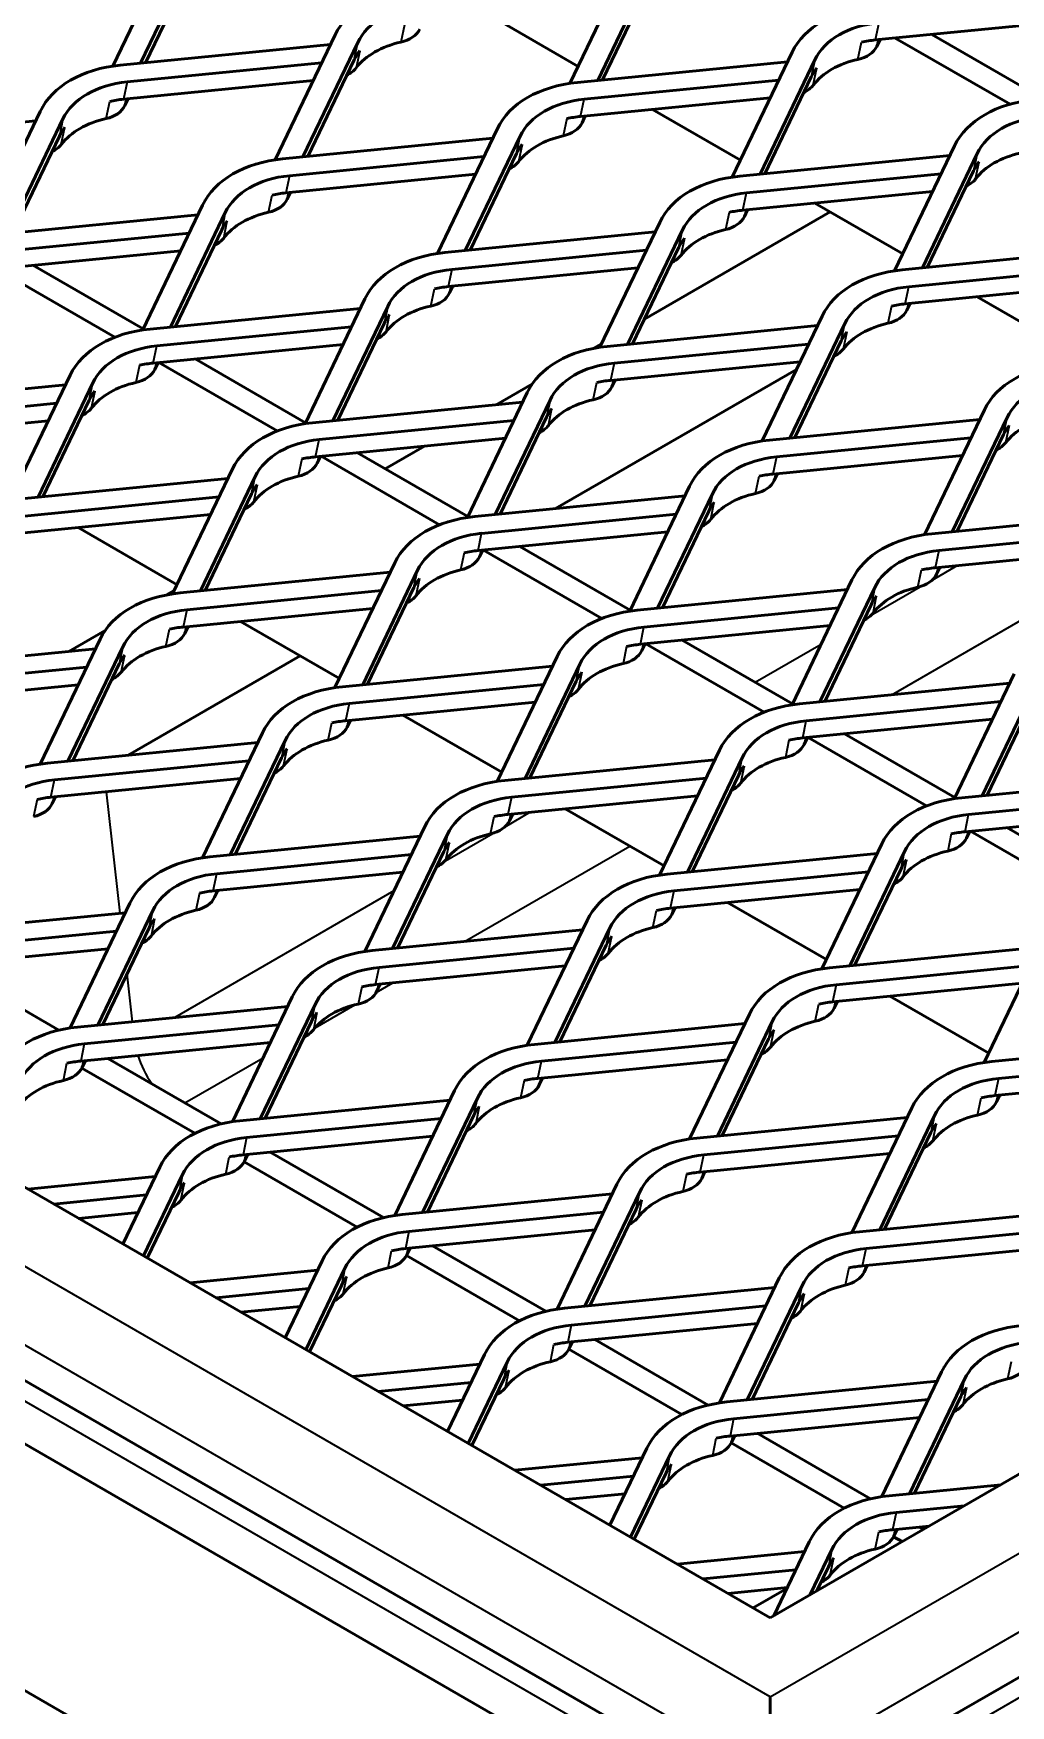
# Model space of a CAD drawing. Header units: millimetres. Extents: x 0 to 1485, y 0 to 1050.
# Drawn here: x 964.6 to 1045.4, y 201 to 339.4 of the extents above; entities that cross this region are included whole.
import ezdxf

# ---------------------------------------------------------------- set-up
doc = ezdxf.new("R2010")
doc.units = ezdxf.units.MM
doc.header["$LTSCALE"] = 2.5
doc.layers.add('Sichtbar (ISO)', color=7, linetype='Continuous', lineweight=50)
doc.layers.add('Sichtbar schmal (ISO)', color=7, linetype='Continuous', lineweight=35)

msp = doc.modelspace()

# ---------------------------------------------------------------- linework, layer by layer
at = {"layer": 'Sichtbar (ISO)'}
for p, q in [((1025.5465, 208.2974), (1414.4553, 432.8339)), ((1437.9654, 429.5969), (1026.2536, 191.8951)), ((1025.5465, 208.2974), (779.4734, 350.3678)), ((744.118, 349.5513), (1026.9607, 186.2519)), ((1026.2536, 191.8951), (755.9633, 347.9473)), ((971.137, 336.7168), (976.0916, 347.054)), ((977.9755, 346.4274), (973.4372, 336.9587)), ((973.8412, 336.9985), (977.6777, 345.0029)), ((1013.9218, 345.6251), (1008.9672, 335.2879)), ((1011.2674, 335.5298), (1015.8057, 344.9985)), ((1011.6715, 335.5696), (1015.5079, 343.574)), ((1009.6392, 336.6899), (1002.3633, 340.8907)), ((984.572, 328.9601), (989.5267, 339.2973)), ((1034.2413, 338.8762), (1049.9426, 340.421)), ((1047.1448, 334.5837), (1038.9137, 339.3359)), ((989.1465, 338.5042), (971.7543, 336.7931)), ((991.4105, 338.6706), (986.8722, 329.202)), ((1027.3569, 337.8684), (1022.4023, 327.5312)), ((1034.3668, 338.3509), (1034.6373, 338.9152)), ((1035.893, 339.0387), (1045.3874, 333.5571)), ((972.3136, 335.4018), (988.419, 336.9862)), ((987.2763, 329.2417), (991.1128, 337.2461)), ((1009.5846, 335.3643), (1026.9768, 337.0753)), ((1024.7024, 327.7731), (1029.2407, 337.2418)), ((972.0159, 333.9773), (987.7172, 335.522)), ((1026.2492, 335.5574), (1010.1438, 333.9729)), ((1025.1065, 327.8129), (1028.943, 335.8173)), ((972.1414, 333.4519), (972.4119, 334.0162)), ((1009.8461, 332.5484), (1025.5474, 334.0931)), ((947.3592, 330.4653), (964.7514, 332.1764)), ((965.1315, 332.9694), (960.1769, 322.6322)), ((962.477, 322.8741), (967.0153, 332.3428)), ((1009.9716, 332.0231), (1010.2421, 332.5873)), ((1023.0743, 328.9332), (1015.7983, 333.134)), ((962.8811, 322.9139), (966.7176, 330.9183)), ((1002.5816, 330.7475), (985.1894, 329.0364)), ((998.0071, 321.2033), (1002.9617, 331.5406)), ((1004.8455, 330.9139), (1000.3072, 321.4453)), ((1000.7113, 321.485), (1004.5478, 329.4894)), ((1040.7919, 330.1117), (1035.8373, 319.7745)), ((1038.1374, 320.0164), (1042.6757, 329.4851)), ((1026.9607, 165.8395), (744.118, 329.1389)), ((985.7486, 327.645), (1001.854, 329.2295)), ((1023.0196, 327.6076), (1040.4118, 329.3186)), ((1038.5415, 320.0562), (1042.378, 328.0606)), ((985.4509, 326.2205), (1001.1522, 327.7653)), ((1039.6842, 327.8006), (1023.5788, 326.2162)), ((978.5665, 325.2127), (973.6119, 314.8755)), ((985.5764, 325.6952), (985.8469, 326.2595)), ((1023.2811, 324.7917), (1038.9824, 326.3364)), ((1036.5093, 321.1765), (1029.2334, 325.3773)), ((960.7942, 322.7086), (978.1864, 324.4197)), ((975.912, 315.1174), (980.4503, 324.5861)), ((1030.4963, 324.6481), (1015.1272, 315.7748)), ((1023.4066, 324.2664), (1023.6771, 324.8306)), ((977.4588, 322.9017), (961.3534, 321.3172)), ((976.3161, 315.1572), (980.1526, 323.1616)), ((1016.0166, 322.9908), (998.6244, 321.2797)), ((1011.4421, 313.4466), (1016.3967, 323.7839)), ((1018.2806, 323.1572), (1013.7422, 313.6886)), ((961.0557, 319.8927), (976.757, 321.4374)), ((999.1837, 319.8883), (1015.289, 321.4728)), ((1014.1463, 313.7283), (1017.9828, 321.7327)), ((1036.4546, 319.8508), (1053.8468, 321.5619)), ((961.4991, 319.9363), (971.3064, 314.274)), ((973.6527, 314.9607), (964.5199, 320.2335)), ((998.8859, 318.4638), (1014.5872, 320.0085)), ((1053.1192, 320.0439), (1037.0139, 318.4595)), ((999.0115, 317.9385), (999.2819, 318.5028)), ((1036.7161, 317.035), (1052.4174, 318.5797)), ((992.0015, 317.456), (987.0469, 307.1188)), ((1036.8417, 316.5096), (1037.1121, 317.0739)), ((1037.0876, 317.0226), (1037.1896, 317.0815)), ((1049.9443, 313.4198), (1042.6684, 317.6205)), ((974.2292, 314.9519), (991.6214, 316.6629)), ((989.3471, 307.3607), (993.8854, 316.8294)), ((1024.8771, 305.6899), (1029.8317, 316.0271)), ((990.8938, 315.1449), (974.7885, 313.5605)), ((989.7511, 307.4005), (993.5876, 315.4049)), ((1029.4516, 315.2341), (1012.0594, 313.523)), ((1031.7156, 315.4005), (1027.1773, 305.9318)), ((974.4907, 312.136), (990.192, 313.6807)), ((1011.575, 313.7239), (1010.9483, 313.3621)), ((1012.6187, 312.1316), (1028.7241, 313.7161)), ((1027.5814, 305.9716), (1031.4179, 313.976)), ((974.6163, 311.6107), (974.8867, 312.1749)), ((974.9341, 312.1796), (984.7414, 306.5173)), ((987.0877, 307.2039), (977.9549, 312.4768)), ((1007.767, 300.0944), (1027.7154, 311.6116)), ((1012.321, 310.7071), (1028.0222, 312.2518)), ((967.2262, 310.3351), (949.834, 308.624)), ((962.6517, 300.7909), (967.6064, 311.1282)), ((969.4902, 310.5015), (964.9519, 301.0329)), ((1005.8628, 310.426), (1002.8555, 308.6897)), ((1012.4465, 310.1818), (1012.7169, 310.7461)), ((950.3933, 307.2326), (966.4987, 308.8171)), ((965.356, 301.0726), (969.1925, 309.077)), ((987.6642, 307.1951), (1005.0564, 308.9062)), ((1005.4366, 309.6993), (1000.482, 299.3621)), ((1002.7821, 299.604), (1007.3204, 309.0726)), ((950.0956, 305.8081), (965.7969, 307.3528)), ((1004.3289, 307.3882), (988.2235, 305.8038)), ((1003.1862, 299.6437), (1007.0227, 307.6481)), ((1042.8867, 307.4773), (1025.4945, 305.7663)), ((1038.3122, 297.9332), (1043.2668, 308.2704)), ((1045.1506, 307.6438), (1040.6123, 298.1751)), ((987.9258, 304.3793), (1003.6271, 305.924)), ((1026.0537, 304.3749), (1042.1591, 305.9594)), ((1041.0164, 298.2149), (1044.8529, 306.2193)), ((1000.5228, 299.4472), (991.3899, 304.7201)), ((996.9227, 305.2644), (993.6849, 303.3951)), ((1025.756, 302.9504), (1041.4573, 304.4951)), ((976.0868, 293.0342), (981.0414, 303.3714)), ((988.0513, 303.8539), (988.3218, 304.4182)), ((988.3691, 304.4229), (998.1765, 298.7606)), ((980.6613, 302.5784), (963.2691, 300.8673)), ((982.9252, 302.7448), (978.3869, 293.2761)), ((1018.8716, 301.9426), (1013.917, 291.6053)), ((1025.8815, 302.4251), (1026.152, 302.9893)), ((963.8283, 299.4759), (979.9337, 301.0604)), ((978.791, 293.3159), (982.6275, 301.3203)), ((1001.0993, 299.4384), (1018.4915, 301.1495)), ((1016.2171, 291.8473), (1020.7554, 301.3159)), ((963.5306, 298.0514), (979.2319, 299.5961)), ((1017.7639, 299.6315), (1001.6585, 298.047)), ((1016.6212, 291.887), (1020.4577, 299.8914)), ((1056.3217, 299.7206), (1038.9295, 298.0096)), ((976.4522, 293.7967), (968.2745, 298.5181)), ((1001.3608, 296.6225), (1017.0621, 298.1673)), ((1039.4887, 296.6182), (1055.5941, 298.2026)), ((1001.4863, 296.0972), (1001.7568, 296.6615)), ((1001.8042, 296.6662), (1011.6115, 291.0039)), ((1013.9578, 291.6905), (1004.825, 296.9633)), ((1039.191, 295.1937), (1054.8923, 296.7384)), ((994.0963, 294.8216), (976.7041, 293.1106)), ((989.5218, 285.2775), (994.4764, 295.6147)), ((996.3602, 294.9881), (991.8219, 285.5194)), ((1039.3166, 294.6684), (1039.587, 295.2326)), ((992.226, 285.5592), (996.0625, 293.5636)), ((1014.5343, 291.6817), (1031.9265, 293.3928)), ((1032.3066, 294.1858), (1027.352, 283.8486)), ((1029.6521, 284.0906), (1034.1905, 293.5592)), ((976.2197, 293.3115), (975.5929, 292.9497)), ((977.2633, 291.7192), (993.3687, 293.3037)), ((1030.0562, 284.1303), (1033.8927, 292.1347)), ((976.9656, 290.2947), (992.6669, 291.8394)), ((989.8873, 286.04), (981.7096, 290.7614)), ((1031.1989, 291.8748), (1015.0936, 290.2903)), ((970.0812, 289.2869), (965.1266, 278.9496)), ((970.5075, 290.0136), (967.5001, 288.2773)), ((977.0912, 289.7694), (977.3616, 290.3336)), ((1014.7958, 288.8658), (1030.4971, 290.4105)), ((952.3089, 286.7827), (969.7011, 288.4938)), ((967.4268, 279.1916), (971.9651, 288.6602)), ((972.4117, 279.682), (986.6557, 287.9058)), ((1002.9568, 277.5208), (1007.9114, 287.858)), ((1014.9214, 288.3405), (1015.1918, 288.9048)), ((1015.2392, 288.9094), (1025.0465, 283.2472)), ((1027.3928, 283.9338), (1018.26, 289.2066)), ((968.9735, 286.9758), (952.8682, 285.3913)), ((967.8308, 279.2313), (971.6673, 287.2357)), ((1007.5313, 287.0649), (990.1391, 285.3539)), ((1009.7953, 287.2314), (1005.257, 277.7627)), ((952.5704, 283.9668), (968.2717, 285.5116)), ((990.6984, 283.9625), (1006.8038, 285.5469)), ((1005.6611, 277.8025), (1009.4975, 285.8069)), ((1027.9693, 283.925), (1045.3615, 285.6361)), ((1045.7417, 286.4291), (1040.787, 276.0919)), ((1043.0872, 276.3338), (1047.6255, 285.8025)), ((990.4006, 282.538), (1006.1019, 284.0827)), ((1044.634, 284.1181), (1028.5286, 282.5336)), ((1043.4913, 276.3736), (1047.3278, 284.378)), ((990.5262, 282.0127), (990.7966, 282.5769)), ((1003.3223, 278.2833), (995.1446, 283.0047)), ((1028.2309, 281.1091), (1043.9321, 282.6538)), ((983.5163, 281.5302), (978.5616, 271.1929)), ((1028.3564, 280.5838), (1028.6268, 281.1481)), ((1028.6742, 281.1527), (1038.4816, 275.4905)), ((1040.8279, 276.1771), (1031.695, 281.4499)), ((965.7439, 279.026), (983.1361, 280.7371)), ((980.8618, 271.4349), (985.4001, 280.9035)), ((1016.3919, 269.7641), (1021.3465, 280.1013)), ((982.4086, 279.2191), (966.3032, 277.6346)), ((981.2659, 271.4746), (985.1024, 279.479)), ((1020.9664, 279.3082), (1003.5741, 277.5971)), ((1023.2303, 279.4746), (1018.692, 270.006)), ((966.0055, 276.2101), (981.7068, 277.7548)), ((1004.1334, 276.2058), (1020.2388, 277.7902)), ((1019.0961, 270.0457), (1022.9326, 278.0501)), ((1041.4044, 276.1683), (1058.7966, 277.8793)), ((966.131, 275.6848), (966.4015, 276.2491)), ((1003.8357, 274.7813), (1019.537, 276.326)), ((1058.069, 276.3614), (1041.9636, 274.7769)), ((1003.9612, 274.2559), (1004.2317, 274.8202)), ((1016.7573, 270.5266), (1008.5796, 275.248)), ((1041.6659, 273.3524), (1057.3672, 274.8971)), ((979.179, 271.2693), (996.5712, 272.9804)), ((996.9513, 273.7734), (991.9967, 263.4362)), ((994.2968, 263.6781), (998.8351, 273.1468)), ((1041.7914, 272.8271), (1042.0619, 273.3913)), ((1042.1093, 273.396), (1051.9166, 267.7337)), ((1054.2629, 268.4203), (1045.1301, 273.6932)), ((995.8436, 271.4624), (979.7382, 269.8779)), ((994.7009, 263.7179), (998.5374, 271.7223)), ((1034.4014, 271.5515), (1017.0092, 269.8404)), ((1029.8269, 262.0073), (1034.7815, 272.3446)), ((1036.6653, 271.7179), (1032.127, 262.2493)), ((979.4405, 268.4534), (995.1418, 269.9981)), ((1017.5684, 268.449), (1033.6738, 270.0335)), ((1032.5311, 262.289), (1036.3676, 270.2934)), ((979.566, 267.9281), (979.8365, 268.4924)), ((1017.2707, 267.0245), (1032.972, 268.5693)), ((967.6015, 257.1084), (972.5561, 267.4456)), ((1030.1924, 262.7699), (1022.0146, 267.4913)), ((972.176, 266.6525), (954.7838, 264.9414)), ((974.4399, 266.8189), (969.9016, 257.3503)), ((1010.3863, 266.0167), (1005.4317, 255.6795)), ((1017.3962, 266.4992), (1017.6667, 267.0635)), ((955.343, 263.5501), (971.4484, 265.1345)), ((970.3057, 257.39), (974.1422, 265.3944)), ((992.614, 263.5126), (1010.0062, 265.2236)), ((1007.7318, 255.9214), (1012.2701, 265.3901)), ((1043.2619, 254.2506), (1048.2165, 264.5878)), ((955.0453, 262.1256), (970.7466, 263.6703)), ((1009.2786, 263.7057), (993.1732, 262.1212)), ((1008.1359, 255.9612), (1011.9724, 263.9656)), ((1047.8364, 263.7948), (1030.4442, 262.0837)), ((966.68, 256.9326), (957.3012, 262.3475)), ((992.8755, 260.6967), (1008.5768, 262.2414)), ((1031.0035, 260.6923), (1047.1088, 262.2768)), ((993.0011, 260.1714), (993.2715, 260.7356)), ((1030.7057, 259.2678), (1046.407, 260.8125)), ((985.611, 258.8958), (968.2188, 257.1847)), ((981.0365, 249.3516), (985.9911, 259.6889)), ((987.875, 259.0622), (983.3367, 249.5936)), ((1030.8313, 258.7425), (1031.1017, 259.3068)), ((1043.6274, 255.0131), (1035.4497, 259.7345)), ((983.7407, 249.6333), (987.5772, 257.6377)), ((1006.049, 255.7559), (1023.4412, 257.4669)), ((1023.8213, 258.26), (1018.8667, 247.9228)), ((1021.1669, 248.1647), (1025.7052, 257.6334)), ((968.7781, 255.7933), (984.8834, 257.3778)), ((1021.571, 248.2045), (1025.4074, 256.2089)), ((1061.2714, 256.0381), (1043.8792, 254.327)), ((968.4803, 254.3688), (984.1816, 255.9136)), ((1022.7137, 255.9489), (1006.6083, 254.3645)), ((968.5809, 253.7939), (977.9326, 248.3947)), ((968.6059, 253.8435), (968.8763, 254.4078)), ((980.1151, 249.1759), (970.7362, 254.5908)), ((1006.3105, 252.94), (1022.0118, 254.4847)), ((1044.4385, 252.9356), (1060.5439, 254.5201)), ((994.4715, 241.5949), (999.4262, 251.9322)), ((1006.4361, 252.4147), (1006.7065, 252.9789)), ((1044.1408, 251.5111), (1059.8421, 253.0558)), ((999.046, 251.1391), (981.6538, 249.428)), ((1001.31, 251.3055), (996.7717, 241.8369)), ((1037.2564, 250.5033), (1032.3018, 240.1661)), ((1044.2663, 250.9858), (1044.5368, 251.5501)), ((982.2131, 248.0366), (998.3185, 249.6211)), ((997.1758, 241.8766), (1001.0123, 249.881)), ((1019.484, 247.9991), (1036.8763, 249.7102)), ((1034.6019, 240.408), (1039.1402, 249.8766)), ((981.9154, 246.6121), (997.6167, 248.1568)), ((1036.1487, 248.1922), (1020.0433, 246.6078)), ((1035.006, 240.4477), (1038.8425, 248.4521)), ((982.0409, 246.0868), (982.3114, 246.6511)), ((993.5501, 241.4192), (984.1712, 246.8341)), ((1019.7456, 245.1833), (1035.4469, 246.728)), ((975.031, 245.6043), (971.9744, 239.2272)), ((973.6852, 238.2395), (976.9148, 244.9777)), ((982.0159, 246.0372), (991.3676, 240.638)), ((1019.8711, 244.6579), (1020.1416, 245.2222)), ((964.1004, 243.7733), (974.6509, 244.8112)), ((1007.9066, 233.8382), (1012.8612, 244.1754)), ((973.9233, 243.2932), (966.241, 242.5374)), ((973.9868, 238.0654), (976.6171, 243.5532)), ((1012.4811, 243.3824), (995.0889, 241.6713)), ((1014.745, 243.5488), (1010.2067, 234.0801)), ((968.3057, 241.3454), (973.2215, 241.829)), ((995.6481, 240.2799), (1011.7535, 241.8644)), ((1010.6108, 234.1199), (1014.4473, 242.1243)), ((1032.9191, 240.2424), (1050.3113, 241.9535)), ((995.3504, 238.8554), (1011.0517, 240.4001)), ((1049.5837, 240.4355), (1033.4783, 238.851)), ((995.451, 238.2804), (1004.8026, 232.8813)), ((995.4759, 238.3301), (995.7464, 238.8944)), ((1006.9851, 233.6624), (997.6062, 239.0773)), ((1033.1806, 237.4265), (1048.8819, 238.9713)), ((977.5355, 236.0166), (988.0859, 237.0545)), ((988.466, 237.8476), (985.4095, 231.4705)), ((987.1202, 230.4828), (990.3498, 237.2209)), ((1033.3061, 236.9012), (1033.5766, 237.4655)), ((987.3583, 235.5365), (979.676, 234.7807)), ((987.4218, 230.3087), (990.0521, 235.7964)), ((1025.9161, 235.6256), (1008.5239, 233.9146)), ((1021.3416, 226.0815), (1026.2962, 236.4187)), ((1028.18, 235.7921), (1023.6417, 226.3234)), ((981.7407, 233.5887), (986.6565, 234.0723)), ((1009.0832, 232.5232), (1025.1885, 234.1077)), ((1024.0458, 226.3632), (1027.8823, 234.3676)), ((1008.7854, 231.0987), (1024.4867, 232.6434)), ((1008.911, 230.5734), (1009.1814, 231.1376)), ((1020.4202, 225.9057), (1011.0413, 231.3206)), ((1001.901, 230.0909), (998.8445, 223.7138)), ((1008.886, 230.5237), (1018.2377, 225.1245)), ((990.9705, 228.2598), (1001.5209, 229.2978)), ((1000.5553, 222.7261), (1003.7849, 229.4642)), ((1034.7766, 218.3248), (1039.7312, 228.662)), ((1000.7933, 227.7798), (993.111, 227.024)), ((1000.8569, 222.5519), (1003.4871, 228.0397)), ((1039.3511, 227.8689), (1021.9589, 226.1579)), ((1041.6151, 228.0354), (1037.0768, 218.5667)), ((995.1758, 225.8319), (1000.0915, 226.3156)), ((1022.5182, 224.7665), (1038.6236, 226.3509)), ((1037.4809, 218.6065), (1041.3173, 226.6109)), ((1022.2205, 223.342), (1037.9217, 224.8867)), ((1022.346, 222.8167), (1022.6164, 223.3809)), ((1033.8552, 218.149), (1024.4763, 223.5639)), ((1004.4055, 220.5031), (1014.9559, 221.5411)), ((1015.3361, 222.3342), (1012.2795, 215.9571)), ((1013.9903, 214.9693), (1017.2199, 221.7075)), ((1022.321, 222.767), (1031.6727, 217.3678)), ((1014.2919, 214.7952), (1016.9222, 220.283)), ((1014.2284, 220.0231), (1006.546, 219.2673)), ((1044.6187, 219.3087), (1035.3939, 218.4011)), ((1008.6108, 218.0752), (1013.5266, 218.5588)), ((1035.9532, 217.0098), (1041.5989, 217.5652)), ((1035.6555, 215.5853), (1038.6859, 215.8834)), ((1028.7711, 214.5774), (1025.8431, 208.4686)), ((1035.7561, 215.0103), (1036.4649, 214.6011)), ((1035.781, 215.0599), (1036.0515, 215.6242)), ((1038.2326, 215.6217), (1037.9113, 215.8072)), ((1017.8406, 212.7464), (1028.391, 213.7844)), ((1028.863, 210.2121), (1030.6549, 213.9508)), ((1027.6634, 212.2664), (1019.9811, 211.5106)), ((1029.3953, 210.5195), (1030.3572, 212.5263)), ((1022.0458, 210.3185), (1026.9616, 210.8021)), ((1026.9253, 210.7264), (1024.1323, 209.1139)), ((1025.5465, 201.7654), (1025.5465, 195.2334))]:
    msp.add_line(p, q, dxfattribs=at)
for centre, major_axis, start_param, end_param in [((998.9458, 336.164), (-9.7885, 2.0459), 5.14148013, 6.11622732), ((998.9458, 336.164), (-7.8308, 1.6367), 5.14148013, 6.11622732), ((1036.776, 334.7352), (-9.7885, 2.0459), 5.14148013, 6.11622732), ((993.7108, 340.7198), (2.9365, -0.6138), 5.29543781, 6.11622732), ((1036.776, 334.7352), (-7.8308, 1.6367), 5.14148013, 6.11622732), ((998.6481, 334.7395), (-7.8308, 1.6367), 5.96226963, 6.11622732), ((998.3504, 333.315), (-7.8308, 1.6367), 5.29543781, 5.96226963), ((1031.5411, 339.2909), (2.9365, -0.6138), 5.29543781, 6.11622732), ((1036.4783, 333.3107), (7.8308, -1.6367), 1.99988748, 2.15384516), ((974.5506, 329.8362), (-9.7885, 2.0459), 5.14148013, 6.11622732), ((988.6197, 337.7804), (2.9365, -0.6138), 5.54107457, 5.96226963), ((1036.4783, 333.3107), (-7.8308, 1.6367), 5.96226963, 6.11622732), ((1036.1806, 331.8862), (-7.8308, 1.6367), 5.29543781, 5.96226963), ((974.5506, 329.8362), (-7.8308, 1.6367), 5.14148013, 6.11622732), ((1012.3809, 328.4073), (-9.7885, 2.0459), 5.14148013, 6.11622732), ((1026.4499, 336.3515), (2.9365, -0.6138), 5.54107457, 5.96226963), ((974.2529, 328.4117), (7.8308, -1.6367), 1.99988748, 2.15384516), ((1012.3809, 328.4073), (-7.8308, 1.6367), 5.14148013, 6.11622732), ((1050.2111, 326.9785), (-9.7885, 2.0459), 5.14148013, 6.11622732), ((973.9552, 326.9872), (-7.8308, 1.6367), 5.29543781, 5.96226963), ((969.3157, 334.3919), (2.9365, -0.6138), 5.29543781, 6.11622732), ((1012.0831, 326.9828), (7.8308, -1.6367), 1.99988748, 2.15384516), ((1050.2111, 326.9785), (-7.8308, 1.6367), 5.14148013, 6.11622732), ((974.2529, 328.4117), (-7.8308, 1.6367), 5.96226963, 6.11622732), ((1011.7854, 325.5583), (-7.8308, 1.6367), 5.29543781, 5.96226963), ((1007.1459, 332.963), (2.9365, -0.6138), 5.29543781, 6.11622732), ((964.2245, 331.4525), (2.9365, -0.6138), 5.54107457, 5.96226963), ((1012.0831, 326.9828), (-7.8308, 1.6367), 5.96226963, 6.11622732), ((1049.6156, 324.1295), (-7.8308, 1.6367), 5.29543781, 5.96226963), ((987.9857, 322.0795), (-9.7885, 2.0459), 5.14148013, 6.11622732), ((1002.0547, 330.0237), (2.9365, -0.6138), 5.54107457, 5.96226963), ((1049.9133, 325.554), (-7.8308, 1.6367), 5.96226963, 6.11622732), ((987.9857, 322.0795), (-7.8308, 1.6367), 5.14148013, 6.11622732), ((1025.8159, 320.6506), (-9.7885, 2.0459), 5.14148013, 6.11622732), ((1039.8849, 328.5948), (2.9365, -0.6138), 5.54107457, 5.96226963), ((982.7507, 326.6352), (2.9365, -0.6138), 5.29543781, 6.11622732), ((987.6879, 320.655), (7.8308, -1.6367), 1.99988748, 2.15384516), ((1025.8159, 320.6506), (-7.8308, 1.6367), 5.14148013, 6.11622732), ((987.6879, 320.655), (-7.8308, 1.6367), 5.96226963, 6.11622732), ((987.3902, 319.2305), (-7.8308, 1.6367), 5.29543781, 5.96226963), ((1020.5809, 325.2063), (2.9365, -0.6138), 5.29543781, 6.11622732), ((1025.5182, 319.2261), (7.8308, -1.6367), 1.99988748, 2.15384516), ((977.6595, 323.6958), (2.9365, -0.6138), 5.54107457, 5.96226963), ((1025.5182, 319.2261), (-7.8308, 1.6367), 5.96226963, 6.11622732), ((1025.2204, 317.8016), (-7.8308, 1.6367), 5.29543781, 5.96226963), ((1001.4207, 314.3228), (-9.7885, 2.0459), 5.14148013, 6.11622732), ((1001.4207, 314.3228), (-7.8308, 1.6367), 5.14148013, 6.11622732), ((1015.4897, 322.2669), (2.9365, -0.6138), 5.54107457, 5.96226963), ((1039.2509, 312.8939), (-9.7885, 2.0459), 5.14148013, 6.11622732), ((1001.123, 312.8983), (7.8308, -1.6367), 1.99988748, 2.15384516), ((1039.2509, 312.8939), (-7.8308, 1.6367), 5.14148013, 6.11622732), ((996.1857, 318.8785), (2.9365, -0.6138), 5.29543781, 6.11622732), ((1038.9532, 311.4694), (7.8308, -1.6367), 1.99988748, 2.15384516), ((1001.123, 312.8983), (-7.8308, 1.6367), 5.96226963, 6.11622732), ((1000.8252, 311.4738), (-7.8308, 1.6367), 5.29543781, 5.96226963), ((1034.0159, 317.4496), (2.9365, -0.6138), 5.29543781, 6.11622732), ((977.0255, 307.9949), (-9.7885, 2.0459), 5.14148013, 6.11622732), ((991.0945, 315.9391), (2.9365, -0.6138), 5.54107457, 5.96226963), ((1038.9532, 311.4694), (-7.8308, 1.6367), 5.96226963, 6.11622732), ((1038.6555, 310.0449), (-7.8308, 1.6367), 5.29543781, 5.96226963), ((977.0255, 307.9949), (-7.8308, 1.6367), 5.14148013, 6.11622732), ((1014.8557, 306.566), (-9.7885, 2.0459), 5.14148013, 6.11622732), ((1028.9248, 314.5102), (2.9365, -0.6138), 5.54107457, 5.96226963), ((971.7905, 312.5506), (2.9365, -0.6138), 5.29543781, 6.11622732), ((976.7278, 306.5704), (7.8308, -1.6367), 1.99988748, 2.15384516), ((1014.8557, 306.566), (-7.8308, 1.6367), 5.14148013, 6.11622732), ((1052.6859, 305.1372), (-9.7885, 2.0459), 5.14148013, 6.11622732), ((976.4301, 305.1459), (-7.8308, 1.6367), 5.29543781, 5.96226963), ((1009.6207, 311.1218), (2.9365, -0.6138), 5.29543781, 6.11622732), ((1014.558, 305.1415), (7.8308, -1.6367), 1.99988748, 2.15384516), ((1052.6859, 305.1372), (-7.8308, 1.6367), 5.14148013, 6.11622732), ((976.7278, 306.5704), (-7.8308, 1.6367), 5.96226963, 6.11622732), ((1014.2603, 303.717), (-7.8308, 1.6367), 5.29543781, 5.96226963), ((966.6994, 309.6112), (2.9365, -0.6138), 5.54107457, 5.96226963), ((1014.558, 305.1415), (-7.8308, 1.6367), 5.96226963, 6.11622732), ((1052.0905, 302.2882), (-7.8308, 1.6367), 5.29543781, 5.96226963), ((990.4605, 300.2382), (-9.7885, 2.0459), 5.14148013, 6.11622732), ((1004.5296, 308.1824), (2.9365, -0.6138), 5.54107457, 5.96226963), ((1052.3882, 303.7127), (-7.8308, 1.6367), 5.96226963, 6.11622732), ((990.4605, 300.2382), (-7.8308, 1.6367), 5.14148013, 6.11622732), ((1028.2908, 298.8093), (-9.7885, 2.0459), 5.14148013, 6.11622732), ((1042.3598, 306.7535), (2.9365, -0.6138), 5.54107457, 5.96226963), ((985.2256, 304.7939), (2.9365, -0.6138), 5.29543781, 6.11622732), ((990.1628, 298.8137), (7.8308, -1.6367), 1.99988748, 2.15384516), ((1028.2908, 298.8093), (-7.8308, 1.6367), 5.14148013, 6.11622732), ((990.1628, 298.8137), (-7.8308, 1.6367), 5.96226963, 6.11622732), ((989.8651, 297.3892), (-7.8308, 1.6367), 5.29543781, 5.96226963), ((1023.0558, 303.365), (2.9365, -0.6138), 5.29543781, 6.11622732), ((1027.993, 297.3848), (7.8308, -1.6367), 1.99988748, 2.15384516), ((980.1344, 301.8545), (2.9365, -0.6138), 5.54107457, 5.96226963), ((1027.993, 297.3848), (-7.8308, 1.6367), 5.96226963, 6.11622732), ((1027.6953, 295.9603), (-7.8308, 1.6367), 5.29543781, 5.96226963), ((1003.8956, 292.4815), (-9.7885, 2.0459), 5.14148013, 6.11622732), ((1017.9646, 300.4257), (2.9365, -0.6138), 5.54107457, 5.96226963), ((1003.8956, 292.4815), (-7.8308, 1.6367), 5.14148013, 6.11622732), ((1041.7258, 291.0526), (-9.7885, 2.0459), 5.14148013, 6.11622732), ((1003.5978, 291.057), (7.8308, -1.6367), 1.99988748, 2.15384516), ((1041.7258, 291.0526), (-7.8308, 1.6367), 5.14148013, 6.11622732), ((1003.3001, 289.6325), (-7.8308, 1.6367), 5.29543781, 5.96226963), ((998.6606, 297.0372), (2.9365, -0.6138), 5.29543781, 6.11622732), ((1041.4281, 289.6281), (7.8308, -1.6367), 1.99988748, 2.15384516), ((1003.5978, 291.057), (-7.8308, 1.6367), 5.96226963, 6.11622732), ((1041.1303, 288.2036), (-7.8308, 1.6367), 5.29543781, 5.96226963), ((1036.4908, 295.6083), (2.9365, -0.6138), 5.29543781, 6.11622732), ((979.5004, 286.1536), (-9.7885, 2.0459), 5.14148013, 6.11622732), ((993.5694, 294.0978), (2.9365, -0.6138), 5.54107457, 5.96226963), ((1041.4281, 289.6281), (-7.8308, 1.6367), 5.96226963, 6.11622732), ((979.5004, 286.1536), (-7.8308, 1.6367), 5.14148013, 6.11622732), ((1017.3306, 284.7248), (-9.7885, 2.0459), 5.14148013, 6.11622732), ((1031.3996, 292.6689), (2.9365, -0.6138), 5.54107457, 5.96226963), ((974.2654, 290.7094), (2.9365, -0.6138), 5.29543781, 6.11622732), ((979.2027, 284.7291), (7.8308, -1.6367), 1.99988748, 2.15384516), ((1017.3306, 284.7248), (-7.8308, 1.6367), 5.14148013, 6.11622732), ((979.2027, 284.7291), (-7.8308, 1.6367), 5.96226963, 6.11622732), ((978.9049, 283.3046), (-7.8308, 1.6367), 5.29543781, 5.96226963), ((1012.0956, 289.2805), (2.9365, -0.6138), 5.29543781, 6.11622732), ((1017.0329, 283.3003), (7.8308, -1.6367), 1.99988748, 2.15384516), ((969.1742, 287.77), (2.9365, -0.6138), 5.54107457, 5.96226963), ((1017.0329, 283.3003), (-7.8308, 1.6367), 5.96226963, 6.11622732), ((1016.7351, 281.8758), (-7.8308, 1.6367), 5.29543781, 5.96226963), ((992.9354, 278.3969), (-9.7885, 2.0459), 5.14148013, 6.11622732), ((1007.0044, 286.3411), (2.9365, -0.6138), 5.54107457, 5.96226963), ((992.9354, 278.3969), (-7.8308, 1.6367), 5.14148013, 6.11622732), ((1030.7656, 276.968), (-9.7885, 2.0459), 5.14148013, 6.11622732), ((992.6377, 276.9724), (7.8308, -1.6367), 1.99988748, 2.15384516), ((1030.7656, 276.968), (-7.8308, 1.6367), 5.14148013, 6.11622732), ((992.34, 275.5479), (-7.8308, 1.6367), 5.29543781, 5.96226963), ((987.7004, 282.9526), (2.9365, -0.6138), 5.29543781, 6.11622732), ((1030.4679, 275.5435), (7.8308, -1.6367), 1.99988748, 2.15384516), ((992.6377, 276.9724), (-7.8308, 1.6367), 5.96226963, 6.11622732), ((1025.5306, 281.5238), (2.9365, -0.6138), 5.29543781, 6.11622732), ((968.5402, 272.0691), (-9.7885, 2.0459), 5.14148013, 6.11622732), ((982.6093, 280.0132), (2.9365, -0.6138), 5.54107457, 5.96226963), ((1030.4679, 275.5435), (-7.8308, 1.6367), 5.96226963, 6.11622732), ((1030.1702, 274.119), (-7.8308, 1.6367), 5.29543781, 5.96226963), ((968.5402, 272.0691), (-7.8308, 1.6367), 5.14148013, 6.11622732), ((1006.3704, 270.6402), (-9.7885, 2.0459), 5.14148013, 6.11622732), ((1020.4395, 278.5844), (2.9365, -0.6138), 5.54107457, 5.96226963), ((963.3053, 276.6248), (2.9365, -0.6138), 5.29543781, 6.11622732), ((968.2425, 270.6446), (7.8308, -1.6367), 1.99988748, 2.15384516), ((1006.3704, 270.6402), (-7.8308, 1.6367), 5.14148013, 6.11622732), ((1044.2007, 269.2113), (-9.7885, 2.0459), 5.14148013, 6.11622732), ((1001.1355, 275.1959), (2.9365, -0.6138), 5.29543781, 6.11622732), ((1006.0727, 269.2157), (7.8308, -1.6367), 1.99988748, 2.15384516), ((1044.2007, 269.2113), (-7.8308, 1.6367), 5.14148013, 6.11622732), ((1005.775, 267.7912), (-7.8308, 1.6367), 5.29543781, 5.96226963), ((1038.9657, 273.767), (2.9365, -0.6138), 5.29543781, 6.11622732), ((1043.9029, 267.7868), (7.8308, -1.6367), 1.99988748, 2.15384516), ((981.9753, 264.3123), (-9.7885, 2.0459), 5.14148013, 6.11622732), ((1006.0727, 269.2157), (-7.8308, 1.6367), 5.96226963, 6.11622732), ((1043.6052, 266.3623), (-7.8308, 1.6367), 5.29543781, 5.96226963), ((981.9753, 264.3123), (-7.8308, 1.6367), 5.14148013, 6.11622732), ((996.0443, 272.2565), (2.9365, -0.6138), 5.54107457, 5.96226963), ((1043.9029, 267.7868), (-7.8308, 1.6367), 5.96226963, 6.11622732), ((1019.8055, 262.8835), (-9.7885, 2.0459), 5.14148013, 6.11622732), ((1033.8745, 270.8277), (2.9365, -0.6138), 5.54107457, 5.96226963), ((976.7403, 268.8681), (2.9365, -0.6138), 5.29543781, 6.11622732), ((981.6775, 262.8878), (7.8308, -1.6367), 1.99988748, 2.15384516), ((1019.8055, 262.8835), (-7.8308, 1.6367), 5.14148013, 6.11622732), ((981.6775, 262.8878), (-7.8308, 1.6367), 5.96226963, 6.11622732), ((981.3798, 261.4633), (-7.8308, 1.6367), 5.29543781, 5.96226963), ((1014.5705, 267.4392), (2.9365, -0.6138), 5.29543781, 6.11622732), ((1019.5077, 261.459), (7.8308, -1.6367), 1.99988748, 2.15384516), ((971.6491, 265.9287), (2.9365, -0.6138), 5.54107457, 5.96226963), ((1019.5077, 261.459), (-7.8308, 1.6367), 5.96226963, 6.11622732), ((1019.21, 260.0345), (-7.8308, 1.6367), 5.29543781, 5.96226963), ((995.4103, 256.5556), (-9.7885, 2.0459), 5.14148013, 6.11622732), ((1009.4793, 264.4998), (2.9365, -0.6138), 5.54107457, 5.96226963), ((995.4103, 256.5556), (-7.8308, 1.6367), 5.14148013, 6.11622732), ((1033.2405, 255.1268), (-9.7885, 2.0459), 5.14148013, 6.11622732), ((990.1753, 261.1113), (2.9365, -0.6138), 5.29543781, 6.11622732), ((995.1126, 255.1311), (7.8308, -1.6367), 1.99988748, 2.15384516), ((1033.2405, 255.1268), (-7.8308, 1.6367), 5.14148013, 6.11622732), ((994.8148, 253.7066), (-7.8308, 1.6367), 5.29543781, 5.96226963), ((1032.9428, 253.7023), (7.8308, -1.6367), 1.99988748, 2.15384516), ((995.1126, 255.1311), (-7.8308, 1.6367), 5.96226963, 6.11622732), ((1032.645, 252.2778), (-7.8308, 1.6367), 5.29543781, 5.96226963), ((1028.0055, 259.6825), (2.9365, -0.6138), 5.29543781, 6.11622732), ((971.0151, 250.2278), (-9.7885, 2.0459), 5.14148013, 6.11622732), ((985.0841, 258.172), (2.9365, -0.6138), 5.54107457, 5.96226963), ((1032.9428, 253.7023), (-7.8308, 1.6367), 5.96226963, 6.11622732), ((971.0151, 250.2278), (-7.8308, 1.6367), 5.14148013, 6.11622732), ((1008.8453, 248.7989), (-9.7885, 2.0459), 5.14148013, 6.11622732), ((1022.9144, 256.7431), (2.9365, -0.6138), 5.54107457, 5.96226963), ((965.7801, 254.7835), (2.9365, -0.6138), 5.29543781, 6.11622732), ((970.7174, 248.8033), (7.8308, -1.6367), 1.99988748, 2.15384516), ((1008.8453, 248.7989), (-7.8308, 1.6367), 5.14148013, 6.11622732), ((1046.6755, 247.37), (-9.7885, 2.0459), 5.14148013, 6.11622732), ((970.4196, 247.3788), (-7.8308, 1.6367), 5.29543781, 5.96226963), ((1003.6103, 253.3546), (2.9365, -0.6138), 5.29543781, 6.11622732), ((1008.5476, 247.3744), (7.8308, -1.6367), 1.99988748, 2.15384516), ((1046.6755, 247.37), (-7.8308, 1.6367), 5.14148013, 6.11622732), ((1008.5476, 247.3744), (-7.8308, 1.6367), 5.96226963, 6.11622732), ((1008.2499, 245.9499), (-7.8308, 1.6367), 5.29543781, 5.96226963), ((1041.4406, 251.9258), (2.9365, -0.6138), 5.29543781, 6.11622732), ((1046.3778, 245.9455), (7.8308, -1.6367), 1.99988748, 2.15384516), ((984.4501, 242.4711), (-9.7885, 2.0459), 5.14148013, 6.11622732), ((998.5192, 250.4152), (2.9365, -0.6138), 5.54107457, 5.96226963), ((1046.3778, 245.9455), (-7.8308, 1.6367), 5.96226963, 6.11622732), ((1046.0801, 244.521), (-7.8308, 1.6367), 5.29543781, 5.96226963), ((984.4501, 242.4711), (-7.8308, 1.6367), 5.14148013, 6.11622732), ((1022.2803, 241.0422), (-9.7885, 2.0459), 5.14148013, 6.11622732), ((1036.3494, 248.9864), (2.9365, -0.6138), 5.54107457, 5.96226963), ((984.1524, 241.0466), (7.8308, -1.6367), 1.99988748, 2.15384516), ((1022.2803, 241.0422), (-7.8308, 1.6367), 5.14148013, 6.11622732), ((983.8547, 239.6221), (-7.8308, 1.6367), 5.29543781, 5.96226963), ((979.2152, 247.0268), (2.9365, -0.6138), 5.29543781, 6.11622732), ((1021.9826, 239.6177), (7.8308, -1.6367), 1.99988748, 2.15384516), ((984.1524, 241.0466), (-7.8308, 1.6367), 5.96226963, 6.11622732), ((1021.6849, 238.1932), (-7.8308, 1.6367), 5.29543781, 5.96226963), ((1017.0454, 245.5979), (2.9365, -0.6138), 5.29543781, 6.11622732), ((974.124, 244.0874), (2.9365, -0.6138), 5.54107457, 5.96226963), ((1021.9826, 239.6177), (-7.8308, 1.6367), 5.96226963, 6.11622732), ((997.8852, 234.7143), (-9.7885, 2.0459), 5.14148013, 6.11622732), ((1011.9542, 242.6585), (2.9365, -0.6138), 5.54107457, 5.96226963), ((997.8852, 234.7143), (-7.8308, 1.6367), 5.14148013, 6.11622732), ((1035.7154, 233.2855), (-9.7885, 2.0459), 5.14148013, 6.11622732), ((992.6502, 239.2701), (2.9365, -0.6138), 5.29543781, 6.11622732), ((997.5874, 233.2898), (7.8308, -1.6367), 1.99988748, 2.15384516), ((1035.7154, 233.2855), (-7.8308, 1.6367), 5.14148013, 6.11622732), ((997.2897, 231.8653), (-7.8308, 1.6367), 5.29543781, 5.96226963), ((1030.4804, 237.8412), (2.9365, -0.6138), 5.29543781, 6.11622732), ((1035.4176, 231.861), (7.8308, -1.6367), 1.99988748, 2.15384516), ((997.5874, 233.2898), (-7.8308, 1.6367), 5.96226963, 6.11622732), ((1035.1199, 230.4365), (-7.8308, 1.6367), 5.29543781, 5.96226963), ((987.559, 236.3307), (2.9365, -0.6138), 5.54107457, 5.96226963), ((1011.3202, 226.9576), (-9.7885, 2.0459), 5.14148013, 6.11622732), ((1035.4176, 231.861), (-7.8308, 1.6367), 5.96226963, 6.11622732), ((1011.3202, 226.9576), (-7.8308, 1.6367), 5.14148013, 6.11622732), ((1025.3892, 234.9018), (2.9365, -0.6138), 5.54107457, 5.96226963), ((1049.1504, 225.5288), (-9.7885, 2.0459), 5.14148013, 6.11622732), ((1006.0852, 231.5133), (2.9365, -0.6138), 5.29543781, 6.11622732), ((1011.0225, 225.5331), (7.8308, -1.6367), 1.99988748, 2.15384516), ((1049.1504, 225.5288), (-7.8308, 1.6367), 5.14148013, 6.11622732), ((1011.0225, 225.5331), (-7.8308, 1.6367), 5.96226963, 6.11622732), ((1010.7247, 224.1086), (-7.8308, 1.6367), 5.29543781, 5.96226963), ((1043.9154, 230.0845), (2.9365, -0.6138), 5.29543781, 6.11622732), ((1000.994, 228.574), (2.9365, -0.6138), 5.54107457, 5.96226963), ((1048.8527, 224.1043), (-7.8308, 1.6367), 5.96226963, 6.11622732), ((1048.5549, 222.6798), (-7.8308, 1.6367), 5.29543781, 5.96226963), ((1024.7552, 219.2009), (-9.7885, 2.0459), 5.14148013, 6.11622732), ((1038.8243, 227.1451), (2.9365, -0.6138), 5.54107457, 5.96226963), ((1024.7552, 219.2009), (-7.8308, 1.6367), 5.14148013, 6.11622732), ((1019.5202, 223.7566), (2.9365, -0.6138), 5.29543781, 6.11622732), ((1024.4575, 217.7764), (7.8308, -1.6367), 1.99988748, 2.15384516), ((1024.1598, 216.3519), (-7.8308, 1.6367), 5.29543781, 5.96226963), ((1024.4575, 217.7764), (-7.8308, 1.6367), 5.96226963, 6.11622732), ((1014.4291, 220.8172), (2.9365, -0.6138), 5.54107457, 5.96226963), ((1038.1902, 211.4442), (-9.7885, 2.0459), 5.14148013, 6.11622732), ((1038.1902, 211.4442), (-7.8308, 1.6367), 5.14148013, 6.11622732), ((1032.9553, 215.9999), (2.9365, -0.6138), 5.29543781, 6.11622732), ((1037.8925, 210.0197), (7.8308, -1.6367), 1.99988748, 2.15384516), ((1037.8925, 210.0197), (-7.8308, 1.6367), 5.96226963, 6.11622732), ((1037.5948, 208.5952), (-7.8308, 1.6367), 5.29543781, 5.96226963), ((1027.8641, 213.0605), (2.9365, -0.6138), 5.54107457, 5.96226963)]:
    msp.add_ellipse(centre, major_axis=major_axis, ratio=0.68595823, start_param=start_param, end_param=end_param, dxfattribs=at)
at = {"layer": 'Sichtbar schmal (ISO)'}
for p, q in [((1025.5465, 201.7654), (1425.769, 432.8339)), ((1026.2536, 190.2041), (1442.9654, 430.7927)), ((1025.5465, 195.2334), (1431.4258, 429.5679)), ((1025.5465, 201.7654), (768.1597, 350.3678)), ((750.9633, 349.143), (1026.2536, 190.2041)), ((1025.5465, 195.2334), (762.5028, 347.1018)), ((995.2739, 340.1248), (994.9762, 338.7003)), ((1034.539, 340.3007), (1034.2413, 338.8762)), ((991.1128, 337.2461), (991.4105, 338.6706)), ((991.5712, 337.9871), (991.2735, 336.5626)), ((1032.8064, 337.2714), (1033.1041, 338.6959)), ((1034.3668, 338.3509), (1034.4815, 338.8999)), ((1029.2407, 337.2418), (1028.943, 335.8173)), ((1029.1037, 335.1337), (1029.4014, 336.5582)), ((972.3136, 335.4018), (972.0159, 333.9773)), ((970.581, 332.3724), (970.8787, 333.7969)), ((972.1414, 333.4519), (972.2561, 334.0009)), ((1009.8461, 332.5484), (1010.1438, 333.9729)), ((967.0153, 332.3428), (966.7176, 330.9183)), ((1008.7089, 332.3681), (1008.4112, 330.9436)), ((1010.0864, 332.572), (1009.9716, 332.0231)), ((966.8783, 330.2347), (967.176, 331.6592)), ((1004.5478, 329.4894), (1004.8455, 330.9139)), ((1005.0063, 330.2303), (1004.7085, 328.8058)), ((1042.6757, 329.4851), (1042.378, 328.0606)), ((1042.5387, 327.377), (1042.8365, 328.8015)), ((985.7486, 327.645), (985.4509, 326.2205)), ((984.016, 324.6157), (984.3137, 326.0402)), ((985.5764, 325.6952), (985.6912, 326.2442)), ((1023.2811, 324.7917), (1023.5788, 326.2162)), ((980.4503, 324.5861), (980.1526, 323.1616)), ((980.3133, 322.478), (980.6111, 323.9025)), ((1022.144, 324.6114), (1021.8462, 323.1869)), ((1023.5214, 324.8153), (1023.4066, 324.2664)), ((1017.9828, 321.7327), (1018.2806, 323.1572)), ((1018.4413, 322.4736), (1018.1436, 321.0491)), ((999.1837, 319.8883), (998.8859, 318.4638)), ((999.0115, 317.9385), (999.1262, 318.4875)), ((1036.7161, 317.035), (1037.0139, 318.4595)), ((997.451, 316.859), (997.7488, 318.2835)), ((1036.9564, 317.0586), (1036.8417, 316.5096)), ((993.8854, 316.8294), (993.5876, 315.4049)), ((993.7484, 314.7213), (994.0461, 316.1458)), ((1035.579, 316.8546), (1035.2813, 315.4301)), ((1031.4179, 313.976), (1031.7156, 315.4005)), ((1031.8763, 314.7169), (1031.5786, 313.2924)), ((974.4907, 312.136), (974.7885, 313.5605)), ((973.3536, 311.9557), (973.0559, 310.5312)), ((974.731, 312.1596), (974.6163, 311.6107)), ((1012.6187, 312.1316), (1012.321, 310.7071)), ((969.1925, 309.077), (969.4902, 310.5015)), ((1010.8861, 309.1023), (1011.1838, 310.5268)), ((1012.4465, 310.1818), (1012.5612, 310.7307)), ((969.6509, 309.8179), (969.3532, 308.3934)), ((1007.3204, 309.0726), (1007.0227, 307.6481)), ((1007.1834, 306.9646), (1007.4811, 308.3891)), ((1044.8529, 306.2193), (1045.1506, 307.6438)), ((1045.3113, 306.9602), (1045.0136, 305.5357)), ((987.9258, 304.3793), (988.2235, 305.8038)), ((986.7886, 304.1989), (986.4909, 302.7744)), ((988.166, 304.4029), (988.0513, 303.8539)), ((1026.0537, 304.3749), (1025.756, 302.9504)), ((982.6275, 301.3203), (982.9252, 302.7448)), ((983.0859, 302.0612), (982.7882, 300.6367)), ((1024.3211, 301.3456), (1024.6188, 302.7701)), ((1025.8815, 302.4251), (1025.9963, 302.974)), ((1020.7554, 301.3159), (1020.4577, 299.8914)), ((1020.6184, 299.2078), (1020.9162, 300.6323)), ((1001.3608, 296.6225), (1001.6585, 298.047)), ((1000.2236, 296.4422), (999.9259, 295.0177)), ((1001.6011, 296.6462), (1001.4863, 296.0972)), ((1039.4887, 296.6182), (1039.191, 295.1937)), ((996.0625, 293.5636), (996.3602, 294.9881)), ((1035.5962, 284.6753), (1054.281, 295.463)), ((1037.7561, 293.5889), (1038.0539, 295.0134)), ((1041.0404, 295.3756), (1038.9231, 294.1532)), ((1039.3166, 294.6684), (1039.4313, 295.2173)), ((996.521, 294.3045), (996.2232, 292.88)), ((1038.1336, 293.6974), (1033.8319, 291.2138)), ((1034.1905, 293.5592), (1033.8927, 292.1347)), ((1034.0535, 291.4511), (1034.3512, 292.8756)), ((977.2633, 291.7192), (976.9656, 290.2947)), ((975.5307, 288.6899), (975.8285, 290.1144)), ((977.0912, 289.7694), (977.2059, 290.3183)), ((1014.7958, 288.8658), (1015.0936, 290.2903)), ((971.9651, 288.6602), (971.6673, 287.2357)), ((971.8281, 286.5521), (972.1258, 287.9766)), ((1013.6587, 288.6855), (1013.3609, 287.261)), ((1015.0361, 288.8895), (1014.9214, 288.3405)), ((1029.7535, 288.8591), (1024.3077, 285.715)), ((1009.4975, 285.8069), (1009.7953, 287.2314)), ((1009.956, 286.5478), (1009.6583, 285.1233)), ((990.6984, 283.9625), (990.4006, 282.538)), ((988.9658, 280.9332), (989.2635, 282.3577)), ((990.5262, 282.0127), (990.6409, 282.5616)), ((1028.2309, 281.1091), (1028.5286, 282.5336)), ((1027.0937, 280.9288), (1026.796, 279.5043)), ((1028.4711, 281.1327), (1028.3564, 280.5838)), ((985.4001, 280.9035), (985.1024, 279.479)), ((985.2631, 278.7954), (985.5608, 280.2199)), ((1022.9326, 278.0501), (1023.2303, 279.4746)), ((1023.391, 278.7911), (1023.0933, 277.3666)), ((966.0055, 276.2101), (966.3032, 277.6346)), ((964.8683, 276.0298), (964.5706, 274.6053)), ((966.2457, 276.2338), (966.131, 275.6848)), ((971.7461, 266.6102), (970.603, 276.6624)), ((1004.1334, 276.2058), (1003.8357, 274.7813)), ((1002.4008, 273.1764), (1002.6985, 274.6009)), ((1005.6851, 274.9632), (1003.5678, 273.7408)), ((1003.9612, 274.2559), (1004.0759, 274.8049)), ((1041.6659, 273.3524), (1041.9636, 274.7769)), ((1002.7783, 273.2849), (998.4766, 270.8014)), ((998.8351, 273.1468), (998.5374, 271.7223)), ((1040.5287, 273.1721), (1040.231, 271.7476)), ((1041.9062, 273.376), (1041.7914, 272.8271)), ((998.6981, 271.0387), (998.9958, 272.4632)), ((1000.2409, 264.2629), (1013.9236, 272.1626)), ((1036.3676, 270.2934), (1036.6653, 271.7179)), ((979.4405, 268.4534), (979.7382, 269.8779)), ((1036.8261, 271.0343), (1036.5283, 269.6098)), ((979.6808, 268.477), (979.566, 267.9281)), ((994.3982, 268.4467), (976.2625, 257.9761)), ((978.3033, 268.2731), (978.0056, 266.8486)), ((1017.5684, 268.449), (1017.2707, 267.0245)), ((974.1422, 265.3944), (974.4399, 266.8189)), ((974.6007, 266.1354), (974.3029, 264.7109)), ((1015.8358, 265.4197), (1016.1335, 266.8442)), ((1017.3962, 266.4992), (1017.511, 267.0482)), ((1012.2701, 265.3901), (1011.9724, 263.9656)), ((1012.1331, 263.282), (1012.4309, 264.7065)), ((972.7671, 257.6322), (972.3174, 261.5871)), ((992.8755, 260.6967), (993.1732, 262.1212)), ((991.7384, 260.5164), (991.4406, 259.0919)), ((992.9316, 260.0429), (994.3081, 260.8376)), ((993.1158, 260.7203), (993.0011, 260.1714)), ((1031.0035, 260.6923), (1030.7057, 259.2678)), ((987.5772, 257.6377), (987.875, 259.0622)), ((987.8757, 257.1239), (991.1743, 259.0283)), ((1029.2708, 257.663), (1029.5686, 259.0875)), ((1030.8313, 258.7425), (1030.946, 259.2915)), ((988.0357, 258.3786), (987.738, 256.9541)), ((1025.7052, 257.6334), (1025.4074, 256.2089)), ((1025.5682, 255.5253), (1025.8659, 256.9498)), ((968.7781, 255.7933), (968.4803, 254.3688)), ((977.1122, 250.9096), (983.5703, 254.6382)), ((967.0454, 252.764), (967.3432, 254.1885)), ((968.6059, 253.8435), (968.7206, 254.3925)), ((1006.3105, 252.94), (1006.6083, 254.3645)), ((1005.1734, 252.7597), (1004.8757, 251.3352)), ((1006.5508, 252.9636), (1006.4361, 252.4147)), ((1044.4385, 252.9356), (1044.1408, 251.5111)), ((1001.0123, 249.881), (1001.31, 251.3055)), ((1001.4707, 250.6219), (1001.173, 249.1974)), ((1042.7059, 249.9063), (1043.0036, 251.3308)), ((1044.2663, 250.9858), (1044.381, 251.5347)), ((1039.1402, 249.8766), (1038.8425, 248.4521)), ((1039.0032, 247.7686), (1039.3009, 249.1931)), ((982.2131, 248.0366), (981.9154, 246.6121)), ((980.4805, 245.0073), (980.7782, 246.4318)), ((982.0409, 246.0868), (982.1556, 246.6358)), ((1019.7456, 245.1833), (1020.0433, 246.6078)), ((976.9148, 244.9777), (976.6171, 243.5532)), ((1018.6084, 245.0029), (1018.3107, 243.5784)), ((1019.9858, 245.2069), (1019.8711, 244.6579)), ((976.7778, 242.8696), (977.0755, 244.2941)), ((1014.4473, 242.1243), (1014.745, 243.5488)), ((1014.9058, 242.8652), (1014.608, 241.4407)), ((995.6481, 240.2799), (995.3504, 238.8554)), ((993.9155, 237.2506), (994.2132, 238.6751)), ((995.4759, 238.3301), (995.5907, 238.879)), ((1033.1806, 237.4265), (1033.4783, 238.851)), ((990.3498, 237.2209), (990.0521, 235.7964)), ((1032.0434, 237.2462), (1031.7457, 235.8217)), ((1033.4209, 237.4502), (1033.3061, 236.9012)), ((990.2128, 235.1129), (990.5106, 236.5374)), ((1027.8823, 234.3676), (1028.18, 235.7921)), ((1028.3408, 235.1085), (1028.0431, 233.684)), ((1009.0832, 232.5232), (1008.7854, 231.0987)), ((1008.911, 230.5734), (1009.0257, 231.1223)), ((1007.3505, 229.4939), (1007.6483, 230.9184)), ((1003.7849, 229.4642), (1003.4871, 228.0397)), ((1003.6479, 227.3561), (1003.9456, 228.7806)), ((1045.4785, 229.4895), (1045.1807, 228.065)), ((1041.3173, 226.6109), (1041.6151, 228.0354)), ((1041.7758, 227.3518), (1041.4781, 225.9273)), ((1022.5182, 224.7665), (1022.2205, 223.342)), ((1020.7856, 221.7372), (1021.0833, 223.1617)), ((1022.346, 222.8167), (1022.4607, 223.3656)), ((1017.2199, 221.7075), (1016.9222, 220.283)), ((1017.0829, 219.5994), (1017.3806, 221.0239)), ((1035.9532, 217.0098), (1035.6555, 215.5853)), ((1034.2206, 213.9804), (1034.5183, 215.4049)), ((1035.781, 215.0599), (1035.8958, 215.6089)), ((1030.6549, 213.9508), (1030.3572, 212.5263)), ((1030.5179, 211.8427), (1030.8157, 213.2672))]:
    msp.add_line(p, q, dxfattribs=at)
msp.add_ellipse((976.4469, 254.608), major_axis=(-2.5, 4.3301), ratio=0.57735027, start_param=1.19946529, end_param=1.73267645, dxfattribs=at)

doc.saveas('drawing.dxf')
